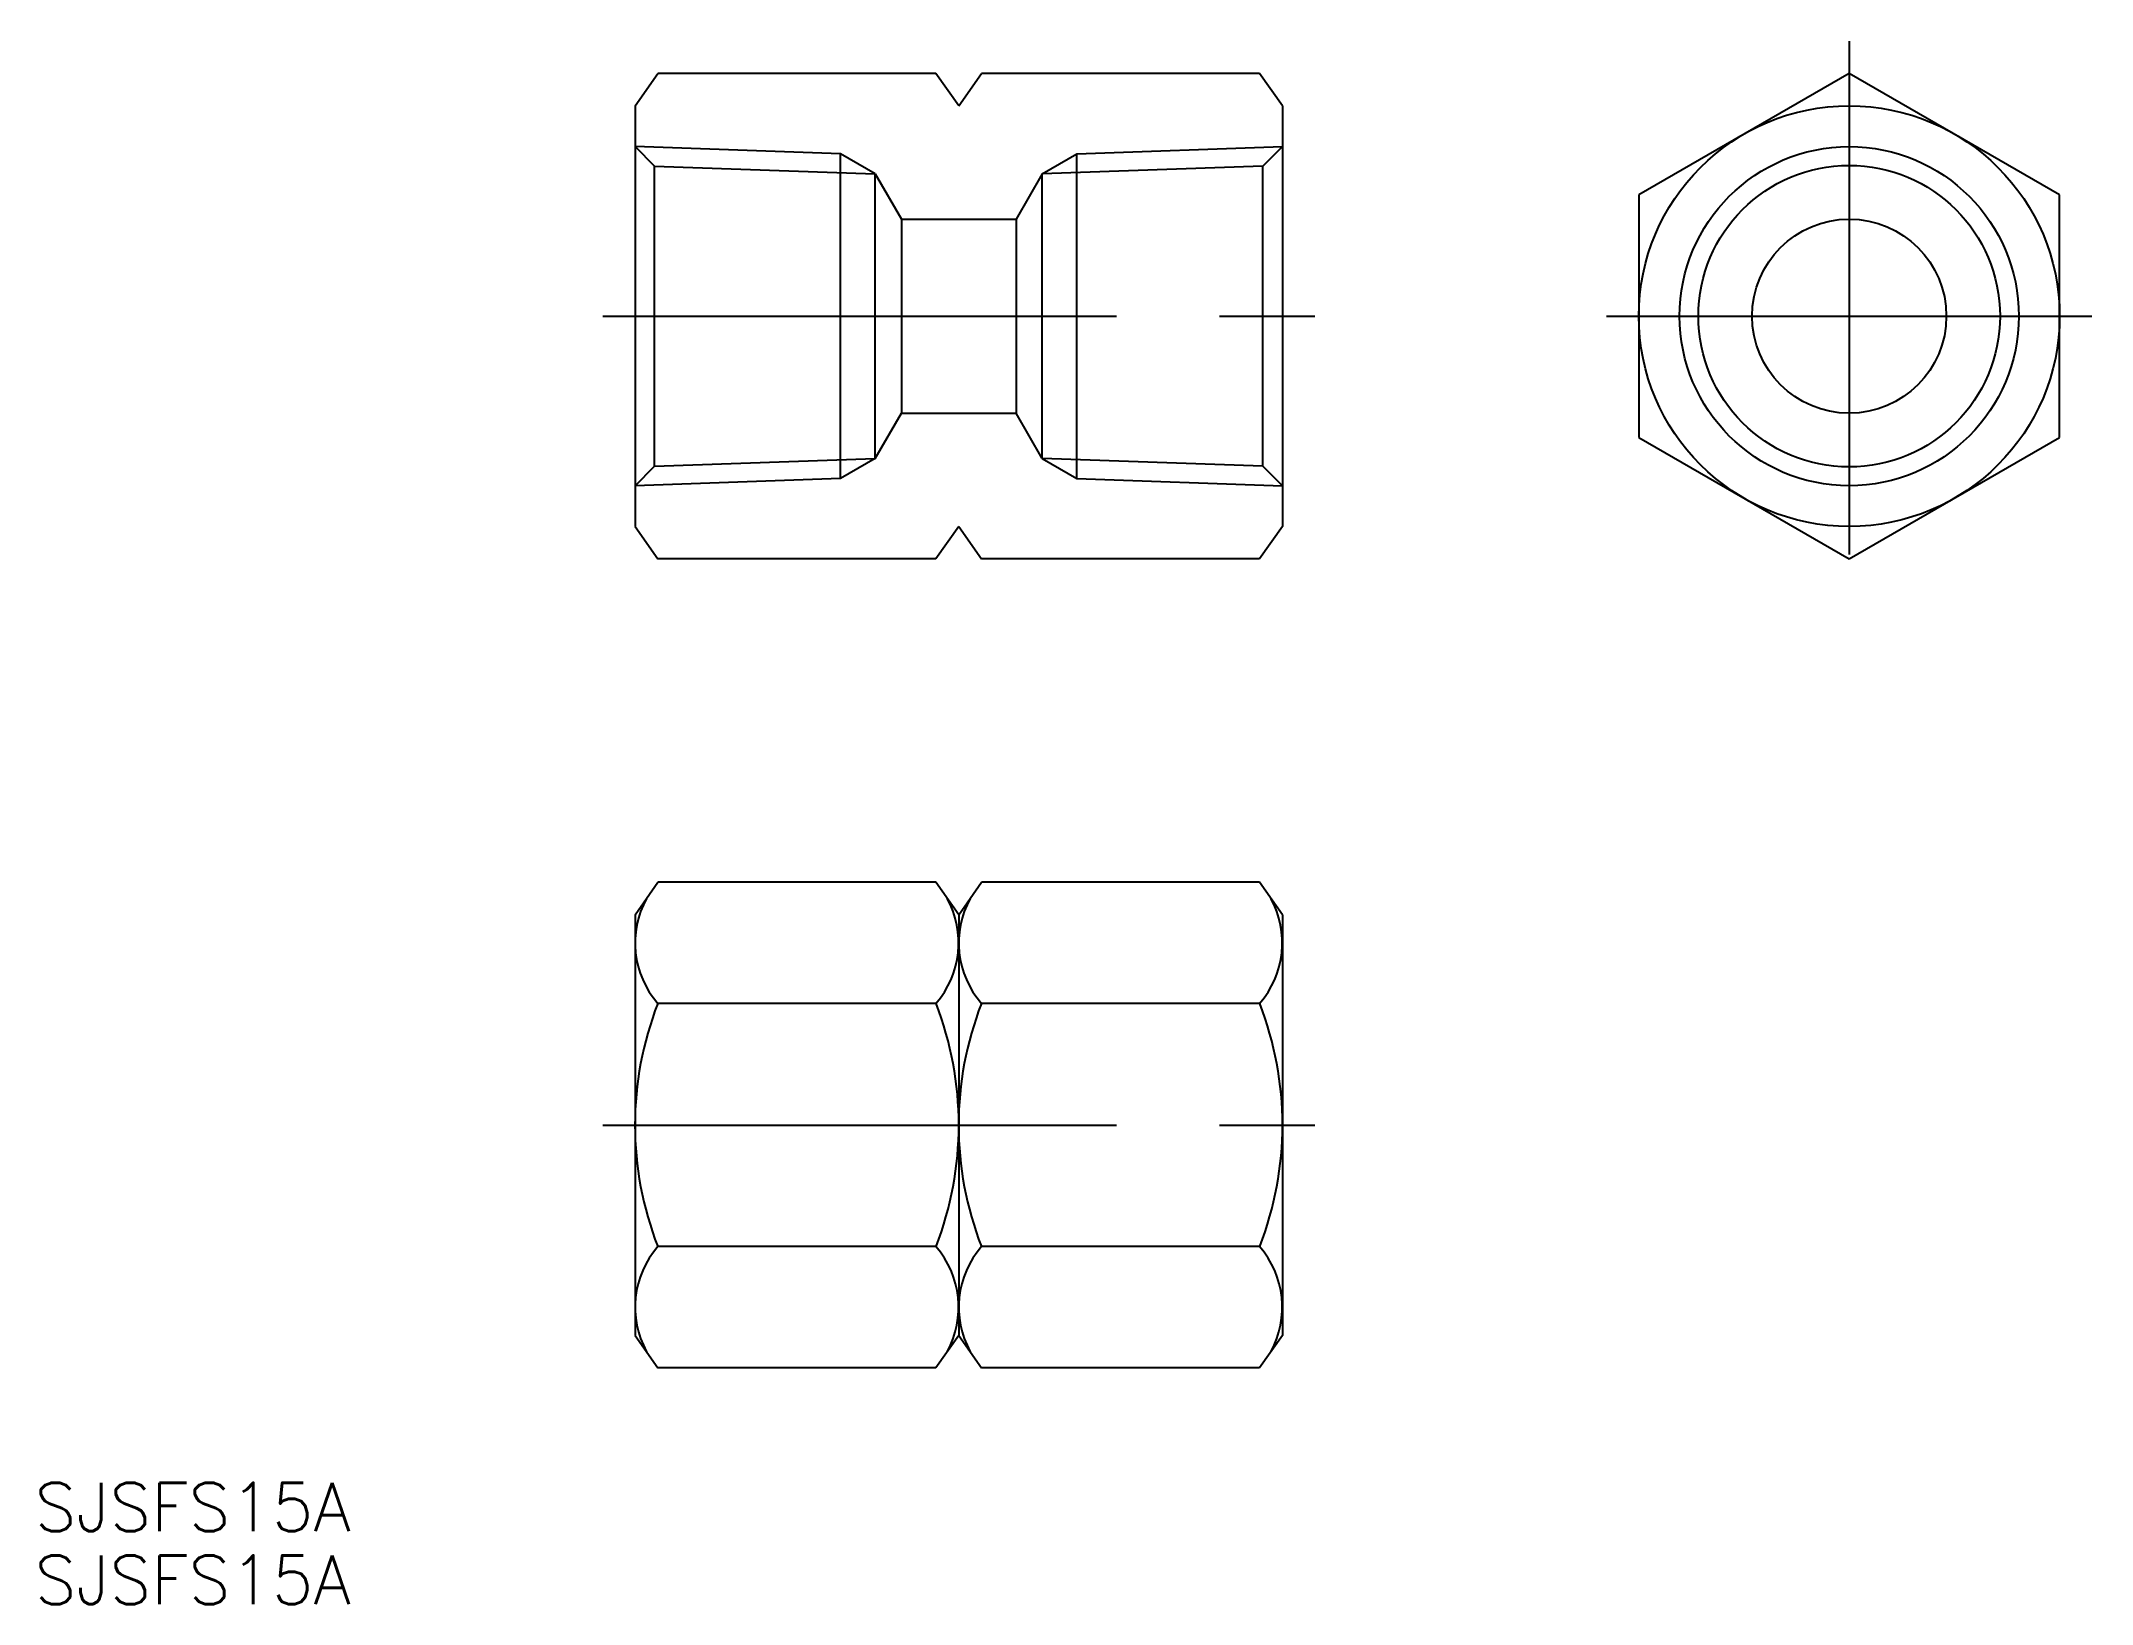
# Model space of a CAD drawing. Extents: x -112 to 15, y -80 to 17.
import ezdxf

# ---------------------------------------------------------------- set-up
doc = ezdxf.new("R2010")
doc.units = 0
doc.linetypes.add('CENTER', pattern=[50.8, 31.75, -6.35, 6.35, -6.35])
doc.layers.get('0').update_dxf_attribs({"linetype": 'CONTINUOUS'})
doc.layers.add('CENTER', color=1, linetype='CENTER')
doc.styles.get("Standard").update_dxf_attribs({"font": 'txt.shx', "height": 3, "bigfont": 'bigfont.shx'})

msp = doc.modelspace()

# ---------------------------------------------------------------- linework, layer by layer
at = {"color": 7, "linetype": 'CONTINUOUS'}
for p, q in [((-75.02, 13), (-73.62, 15.01)), ((-56.43, 15.01), (-73.62, 15.01)), ((-55.02, 13), (-56.43, 15.01)), ((-55.02, 13), (-53.62, 15.01)), ((-36.43, 15.01), (-53.62, 15.01)), ((-35.02, 13), (-36.43, 15.01)), ((0, 15.01), (-13, 7.51)), ((13, 7.51), (0, 15.01)), ((-75.02, 13), (-75.02, -13)), ((-35.02, 13), (-35.02, -13)), ((-75.02, 10.48), (-73.82, 9.27)), ((-35.02, 10.48), (-36.23, 9.27)), ((-73.82, -9.27), (-73.82, 9.27)), ((-73.82, 9.27), (-60.18, 8.8)), ((-62.32, -10.03), (-62.32, 10.03)), ((-36.23, 9.27), (-49.87, 8.8)), ((-47.72, -10.03), (-47.72, 10.03)), ((-36.23, -9.27), (-36.23, 9.27)), ((-60.18, -8.8), (-60.18, 8.8)), ((-60.18, 8.8), (-58.57, 6)), ((-49.87, 8.8), (-51.48, 6)), ((-49.87, -8.8), (-49.87, 8.8)), ((-13, 7.51), (-13, -7.51)), ((13, -7.51), (13, 7.51)), ((-58.57, 6), (-51.48, 6)), ((-58.57, 6), (-58.57, -6)), ((-51.48, 6), (-51.48, -6)), ((-60.18, -8.8), (-58.57, -6)), ((-58.57, -6), (-51.48, -6)), ((-49.87, -8.8), (-51.48, -6)), ((-13, -7.51), (0, -15.01)), ((0, -15.01), (13, -7.51)), ((-73.82, -9.27), (-60.18, -8.8)), ((-36.23, -9.27), (-49.87, -8.8)), ((-75.02, -10.48), (-73.82, -9.27)), ((-35.02, -10.48), (-36.23, -9.27)), ((-75.02, -13), (-73.62, -15.01)), ((-55.02, -13), (-56.43, -15.01)), ((-55.02, -13), (-53.62, -15.01)), ((-35.02, -13), (-36.43, -15.01)), ((-56.43, -15.01), (-73.62, -15.01)), ((-36.43, -15.01), (-53.62, -15.01)), ((-75.02, -37.01), (-73.62, -35)), ((-56.43, -35), (-73.62, -35)), ((-55.02, -37.01), (-56.43, -35)), ((-55.02, -37.01), (-53.62, -35)), ((-36.43, -35), (-53.62, -35)), ((-35.02, -37.01), (-36.43, -35)), ((-75.02, -37.01), (-75.02, -63.01)), ((-55.02, -37.01), (-55.02, -63.01)), ((-35.02, -37.01), (-35.02, -63.01)), ((-56.43, -42.5), (-73.62, -42.5)), ((-36.43, -42.5), (-53.62, -42.5)), ((-56.43, -57.52), (-73.62, -57.52)), ((-36.43, -57.52), (-53.62, -57.52)), ((-75.02, -63.01), (-73.62, -65.02)), ((-55.02, -63.01), (-56.43, -65.02)), ((-55.02, -63.01), (-53.62, -65.02)), ((-35.02, -63.01), (-36.43, -65.02)), ((-56.43, -65.02), (-73.62, -65.02)), ((-36.43, -65.02), (-53.62, -65.02))]:
    msp.add_line(p, q, dxfattribs=at)
at = {"color": 3, "linetype": 'CONTINUOUS'}
for p, q in [((-62.32, 10.03), (-75.02, 10.48)), ((-47.72, 10.03), (-35.02, 10.48)), ((-60.18, 8.8), (-62.32, 10.03)), ((-49.87, 8.8), (-47.72, 10.03)), ((-60.18, -8.8), (-62.32, -10.03)), ((-49.87, -8.8), (-47.72, -10.03)), ((-62.32, -10.03), (-75.02, -10.48)), ((-47.72, -10.03), (-35.02, -10.48))]:
    msp.add_line(p, q, dxfattribs=at)
at = {"color": 7, "linetype": 'CONTINUOUS'}
for radius in [13, 9.32, 6]:
    msp.add_circle((0, 0), radius, dxfattribs=at)
at = {"color": 3, "linetype": 'CONTINUOUS'}
msp.add_circle((0, 0), 10.48, dxfattribs=at)
at = {"color": 7, "linetype": 'CONTINUOUS'}
for centre, radius, start, end in [((-69.32, -38.75), 5.7, 151.1362, 221.1362), ((-60.73, -38.75), 5.7, 318.8638, 28.8638), ((-49.32, -38.75), 5.7, 151.1362, 221.1362), ((-40.73, -38.75), 5.7, 318.8638, 28.8638), ((-54.32, -50.01), 20.71, 158.7474, 201.2526), ((-75.73, -50.01), 20.71, 338.7474, 21.2526), ((-34.32, -50.01), 20.71, 158.7474, 201.2526), ((-55.73, -50.01), 20.71, 338.7474, 21.2526), ((-69.32, -61.27), 5.7, 138.8638, 208.8638), ((-60.73, -61.27), 5.7, 331.1362, 41.1362), ((-49.32, -61.27), 5.7, 138.8638, 208.8638), ((-40.73, -61.27), 5.7, 331.1362, 41.1362)]:
    msp.add_arc(centre, radius, start, end, dxfattribs=at)
at = {"layer": 'CENTER', "color": 1, "linetype": 'CENTER'}
for p, q in [((0, 17.01), (0, -17.01)), ((-77.02, 0), (-33.02, 0)), ((-15, 0), (15, 0)), ((-77.02, -50.01), (-33.02, -50.01))]:
    msp.add_line(p, q, dxfattribs=at)

# ---------------------------------------------------------------- texts
at = {"color": 7, "linetype": 'CONTINUOUS'}
for p in [(-112.12, -75.12), (-112.12, -79.62)]:
    msp.add_text('SJSFS15A', height=3, dxfattribs=at).set_placement(p)

doc.saveas('drawing.dxf')
